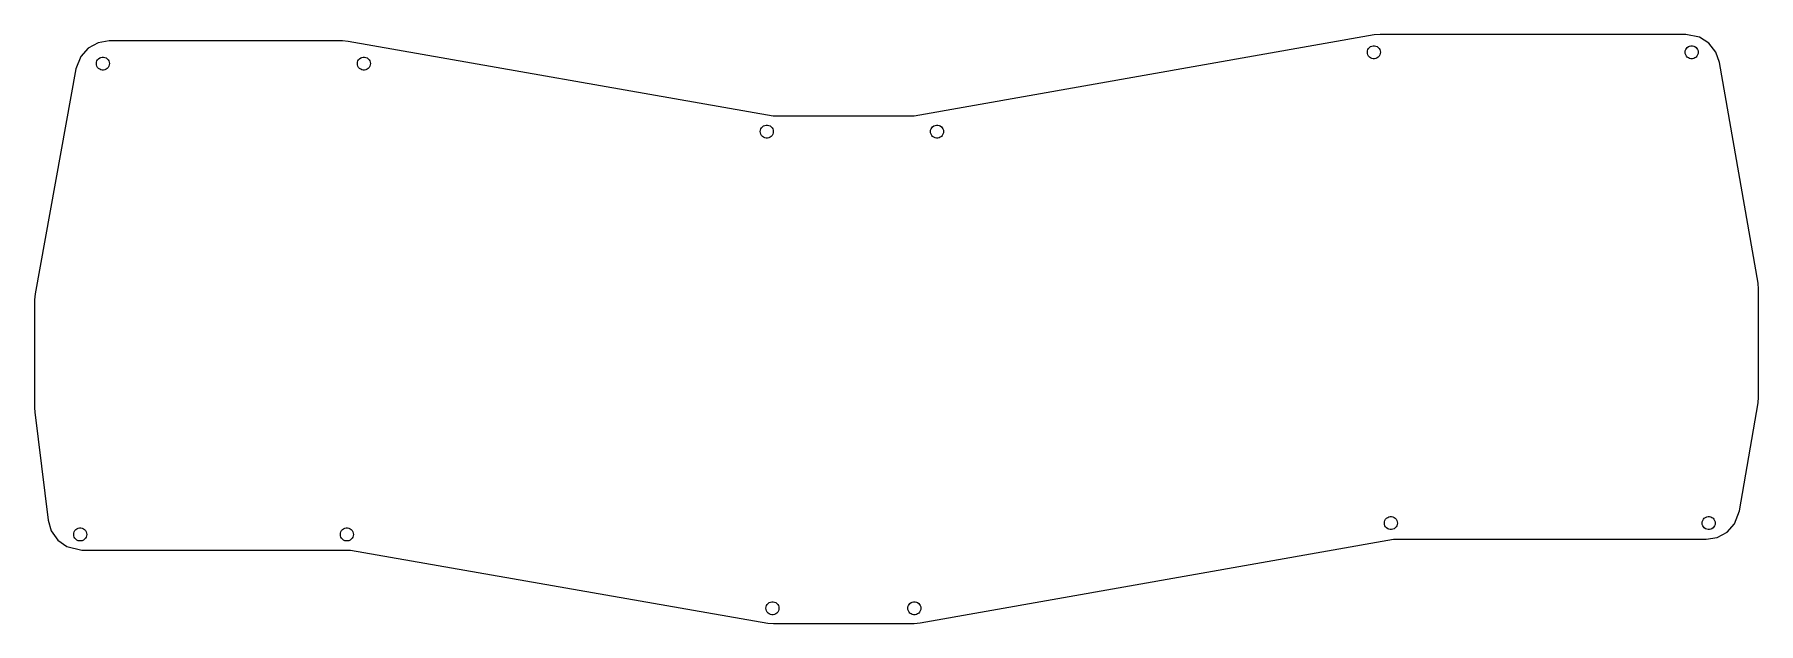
# Model space of a CAD drawing. Header units: metres. Extents: x -6 to 298, y -114 to -10.
import ezdxf

# ---------------------------------------------------------------- set-up
doc = ezdxf.new("R2010")
doc.units = ezdxf.units.M

msp = doc.modelspace()

# ---------------------------------------------------------------- linework, layer by layer
for p, q in [((5.16411, -11.3427), (3.42703, -12.2827)), ((7.1123, -11.0176), (5.16411, -11.3427)), ((48.1963, -11.0176), (7.1123, -11.0176)), ((49.2367, -11.1085), (48.1963, -11.0176)), ((124.095, -24.2891), (49.2367, -11.1085)), ((230.032, -9.96648), (148.953, -24.2891)), ((229.07, -12.324), (229.23, -12.1454)), ((229.23, -12.1454), (229.425, -12.0041)), ((229.425, -12.0041), (229.645, -11.9063)), ((229.645, -11.9063), (229.88, -11.8563)), ((229.88, -11.8563), (230.12, -11.8563)), ((231.076, -9.875), (230.032, -9.96648)), ((230.12, -11.8563), (230.355, -11.9063)), ((230.355, -11.9063), (230.575, -12.0041)), ((230.575, -12.0041), (230.769, -12.1454)), ((230.769, -12.1454), (230.93, -12.324)), ((284.988, -9.875), (231.076, -9.875)), ((287.356, -10.3619), (284.988, -9.875)), ((285.07, -12.324), (285.23, -12.1454)), ((285.23, -12.1454), (285.425, -12.0041)), ((285.425, -12.0041), (285.645, -11.9063)), ((285.645, -11.9063), (285.88, -11.8563)), ((285.88, -11.8563), (286.12, -11.8563)), ((286.12, -11.8563), (286.355, -11.9063)), ((286.355, -11.9063), (286.575, -12.0041)), ((286.575, -12.0041), (286.769, -12.1454)), ((286.769, -12.1454), (286.93, -12.324)), ((289.018, -11.4294), (287.356, -10.3619)), ((290.243, -12.9786), (289.018, -11.4294)), ((2.08931, -13.7359), (1.20834, -15.9484)), ((3.42703, -12.2827), (2.08931, -13.7359)), ((4.84999, -15), (4.87512, -14.7609)), ((4.87512, -15.2391), (4.84999, -15)), ((4.87512, -14.7609), (4.94942, -14.5322)), ((4.94942, -14.5322), (5.06963, -14.324)), ((5.06963, -14.324), (5.2305, -14.1454)), ((5.2305, -14.1454), (5.42499, -14.0041)), ((5.42499, -14.0041), (5.64462, -13.9063)), ((5.64462, -13.9063), (5.87979, -13.8563)), ((5.87979, -13.8563), (6.12019, -13.8563)), ((6.12019, -13.8563), (6.35536, -13.9063)), ((6.35536, -13.9063), (6.575, -14.0041)), ((6.575, -14.0041), (6.76949, -14.1454)), ((6.76949, -14.1454), (6.93036, -14.324)), ((6.93036, -14.324), (7.05057, -14.5322)), ((7.05057, -14.5322), (7.12486, -14.7609)), ((7.12486, -14.7609), (7.14999, -15)), ((7.14999, -15), (7.12486, -15.2391)), ((50.85, -15), (50.8751, -14.7609)), ((50.8751, -15.2391), (50.85, -15)), ((50.8751, -14.7609), (50.9494, -14.5322)), ((50.9494, -14.5322), (51.0696, -14.324)), ((51.0696, -14.324), (51.2305, -14.1454)), ((51.2305, -14.1454), (51.425, -14.0041)), ((51.425, -14.0041), (51.6446, -13.9063)), ((51.6446, -13.9063), (51.8798, -13.8563)), ((51.8798, -13.8563), (52.1202, -13.8563)), ((52.1202, -13.8563), (52.3554, -13.9063)), ((52.3554, -13.9063), (52.575, -14.0041)), ((52.575, -14.0041), (52.7695, -14.1454)), ((52.7695, -14.1454), (52.9304, -14.324)), ((52.9304, -14.324), (53.0506, -14.5322)), ((53.0506, -14.5322), (53.1249, -14.7609)), ((53.1249, -14.7609), (53.15, -15)), ((53.15, -15), (53.1249, -15.2391)), ((228.85, -13), (228.875, -12.7609)), ((228.875, -13.2391), (228.85, -13)), ((228.875, -12.7609), (228.949, -12.5322)), ((228.949, -13.4677), (228.875, -13.2391)), ((228.949, -12.5322), (229.07, -12.324)), ((229.07, -13.6759), (228.949, -13.4677)), ((229.23, -13.8546), (229.07, -13.6759)), ((229.425, -13.9959), (229.23, -13.8546)), ((229.645, -14.0937), (229.425, -13.9959)), ((229.88, -14.1437), (229.645, -14.0937)), ((230.12, -14.1437), (229.88, -14.1437)), ((230.355, -14.0937), (230.12, -14.1437)), ((230.575, -13.9959), (230.355, -14.0937)), ((230.769, -13.8546), (230.575, -13.9959)), ((230.93, -13.6759), (230.769, -13.8546)), ((230.93, -12.324), (231.051, -12.5322)), ((231.051, -13.4677), (230.93, -13.6759)), ((231.051, -12.5322), (231.125, -12.7609)), ((231.125, -13.2391), (231.051, -13.4677)), ((231.125, -12.7609), (231.15, -13)), ((231.15, -13), (231.125, -13.2391)), ((284.85, -13), (284.875, -12.7609)), ((284.875, -13.2391), (284.85, -13)), ((284.875, -12.7609), (284.949, -12.5322)), ((284.949, -13.4677), (284.875, -13.2391)), ((284.949, -12.5322), (285.07, -12.324)), ((285.07, -13.6759), (284.949, -13.4677)), ((285.23, -13.8546), (285.07, -13.6759)), ((285.425, -13.9959), (285.23, -13.8546)), ((285.645, -14.0937), (285.425, -13.9959)), ((285.88, -14.1437), (285.645, -14.0937)), ((286.12, -14.1437), (285.88, -14.1437)), ((286.355, -14.0937), (286.12, -14.1437)), ((286.575, -13.9959), (286.355, -14.0937)), ((286.769, -13.8546), (286.575, -13.9959)), ((286.93, -13.6759), (286.769, -13.8546)), ((286.93, -12.324), (287.051, -12.5322)), ((287.051, -13.4677), (286.93, -13.6759)), ((287.051, -12.5322), (287.125, -12.7609)), ((287.125, -13.2391), (287.051, -13.4677)), ((287.125, -12.7609), (287.15, -13)), ((287.15, -13), (287.125, -13.2391)), ((290.899, -14.8418), (290.243, -12.9786)), ((297.693, -53.7041), (290.899, -14.8418)), ((1.20834, -15.9484), (-5.96744, -55.5724)), ((4.94942, -15.4677), (4.87512, -15.2391)), ((5.06963, -15.6759), (4.94942, -15.4677)), ((5.2305, -15.8546), (5.06963, -15.6759)), ((5.42499, -15.9959), (5.2305, -15.8546)), ((5.64462, -16.0937), (5.42499, -15.9959)), ((5.87979, -16.1437), (5.64462, -16.0937)), ((6.12019, -16.1437), (5.87979, -16.1437)), ((6.35536, -16.0937), (6.12019, -16.1437)), ((6.575, -15.9959), (6.35536, -16.0937)), ((6.76949, -15.8546), (6.575, -15.9959)), ((6.93036, -15.6759), (6.76949, -15.8546)), ((7.05057, -15.4677), (6.93036, -15.6759)), ((7.12486, -15.2391), (7.05057, -15.4677)), ((50.9494, -15.4677), (50.8751, -15.2391)), ((51.0696, -15.6759), (50.9494, -15.4677)), ((51.2305, -15.8546), (51.0696, -15.6759)), ((51.425, -15.9959), (51.2305, -15.8546)), ((51.6446, -16.0937), (51.425, -15.9959)), ((51.8798, -16.1437), (51.6446, -16.0937)), ((52.1202, -16.1437), (51.8798, -16.1437)), ((52.3554, -16.0937), (52.1202, -16.1437)), ((52.575, -15.9959), (52.3554, -16.0937)), ((52.7695, -15.8546), (52.575, -15.9959)), ((52.9304, -15.6759), (52.7695, -15.8546)), ((53.0506, -15.4677), (52.9304, -15.6759)), ((53.1249, -15.2391), (53.0506, -15.4677)), ((148.953, -24.2891), (124.095, -24.2891)), ((121.85, -27), (121.875, -26.7609)), ((121.875, -27.2391), (121.85, -27)), ((121.875, -26.7609), (121.949, -26.5322)), ((121.949, -27.4677), (121.875, -27.2391)), ((121.949, -26.5322), (122.07, -26.324)), ((122.07, -26.324), (122.23, -26.1454)), ((122.23, -26.1454), (122.425, -26.0041)), ((122.425, -26.0041), (122.645, -25.9063)), ((122.645, -25.9063), (122.88, -25.8563)), ((122.88, -25.8563), (123.12, -25.8563)), ((123.12, -25.8563), (123.355, -25.9063)), ((123.355, -25.9063), (123.575, -26.0041)), ((123.575, -26.0041), (123.769, -26.1454)), ((123.769, -26.1454), (123.93, -26.324)), ((123.93, -26.324), (124.051, -26.5322)), ((124.051, -26.5322), (124.125, -26.7609)), ((124.125, -27.2391), (124.051, -27.4677)), ((124.125, -26.7609), (124.15, -27)), ((124.15, -27), (124.125, -27.2391)), ((151.85, -27), (151.875, -26.7609)), ((151.875, -27.2391), (151.85, -27)), ((151.875, -26.7609), (151.949, -26.5322)), ((151.949, -27.4677), (151.875, -27.2391)), ((151.949, -26.5322), (152.07, -26.324)), ((152.07, -26.324), (152.23, -26.1454)), ((152.23, -26.1454), (152.425, -26.0041)), ((152.425, -26.0041), (152.645, -25.9063)), ((152.645, -25.9063), (152.88, -25.8563)), ((152.88, -25.8563), (153.12, -25.8563)), ((153.12, -25.8563), (153.355, -25.9063)), ((153.355, -25.9063), (153.575, -26.0041)), ((153.575, -26.0041), (153.769, -26.1454)), ((153.769, -26.1454), (153.93, -26.324)), ((153.93, -26.324), (154.051, -26.5322)), ((154.051, -26.5322), (154.125, -26.7609)), ((154.125, -27.2391), (154.051, -27.4677)), ((154.125, -26.7609), (154.15, -27)), ((154.15, -27), (154.125, -27.2391)), ((122.07, -27.6759), (121.949, -27.4677)), ((122.23, -27.8546), (122.07, -27.6759)), ((122.425, -27.9959), (122.23, -27.8546)), ((122.645, -28.0937), (122.425, -27.9959)), ((122.88, -28.1437), (122.645, -28.0937)), ((123.12, -28.1437), (122.88, -28.1437)), ((123.355, -28.0937), (123.12, -28.1437)), ((123.575, -27.9959), (123.355, -28.0937)), ((123.769, -27.8546), (123.575, -27.9959)), ((123.93, -27.6759), (123.769, -27.8546)), ((124.051, -27.4677), (123.93, -27.6759)), ((152.07, -27.6759), (151.949, -27.4677)), ((152.23, -27.8546), (152.07, -27.6759)), ((152.425, -27.9959), (152.23, -27.8546)), ((152.645, -28.0937), (152.425, -27.9959)), ((152.88, -28.1437), (152.645, -28.0937)), ((153.12, -28.1437), (152.88, -28.1437)), ((153.355, -28.0937), (153.12, -28.1437)), ((153.575, -27.9959), (153.355, -28.0937)), ((153.769, -27.8546), (153.575, -27.9959)), ((153.93, -27.6759), (153.769, -27.8546)), ((154.051, -27.4677), (153.93, -27.6759)), ((297.782, -54.7373), (297.693, -53.7041)), ((-5.96744, -55.5724), (-6.06348, -56.6416)), ((-6.06348, -56.6416), (-6.06348, -75.6924)), ((297.782, -73.7871), (297.782, -54.7373)), ((-6.06348, -75.6924), (-6.01836, -76.4269)), ((294.459, -93.8424), (297.697, -74.7926)), ((297.697, -74.7926), (297.782, -73.7871)), ((-6.01836, -76.4269), (-3.66875, -95.4767)), ((293.567, -96.1186), (294.459, -93.8424)), ((-3.66875, -95.4767), (-3.1076, -97.3704)), ((1.06963, -97.324), (1.2305, -97.1454)), ((1.2305, -97.1454), (1.42499, -97.0041)), ((1.42499, -97.0041), (1.64462, -96.9063)), ((1.64462, -96.9063), (1.87979, -96.8563)), ((1.87979, -96.8563), (2.12019, -96.8563)), ((2.12019, -96.8563), (2.35536, -96.9063)), ((2.35536, -96.9063), (2.575, -97.0041)), ((2.575, -97.0041), (2.76949, -97.1454)), ((2.76949, -97.1454), (2.93036, -97.324)), ((48.0696, -97.324), (48.2305, -97.1454)), ((48.2305, -97.1454), (48.425, -97.0041)), ((48.425, -97.0041), (48.6446, -96.9063)), ((48.6446, -96.9063), (48.8798, -96.8563)), ((48.8798, -96.8563), (49.1202, -96.8563)), ((49.1202, -96.8563), (49.3554, -96.9063)), ((49.3554, -96.9063), (49.575, -97.0041)), ((49.575, -97.0041), (49.7695, -97.1454)), ((49.7695, -97.1454), (49.9304, -97.324)), ((231.85, -96), (231.875, -95.7609)), ((231.875, -96.2391), (231.85, -96)), ((231.875, -95.7609), (231.949, -95.5322)), ((231.949, -96.4677), (231.875, -96.2391)), ((231.949, -95.5322), (232.07, -95.324)), ((232.07, -96.6759), (231.949, -96.4677)), ((232.07, -95.324), (232.23, -95.1454)), ((232.23, -96.8546), (232.07, -96.6759)), ((232.23, -95.1454), (232.425, -95.0041)), ((232.425, -96.9959), (232.23, -96.8546)), ((232.425, -95.0041), (232.645, -94.9063)), ((232.645, -97.0937), (232.425, -96.9959)), ((232.645, -94.9063), (232.88, -94.8563)), ((232.88, -97.1437), (232.645, -97.0937)), ((232.88, -94.8563), (233.12, -94.8563)), ((233.12, -97.1437), (232.88, -97.1437)), ((233.12, -94.8563), (233.355, -94.9063)), ((233.355, -97.0937), (233.12, -97.1437)), ((233.355, -94.9063), (233.575, -95.0041)), ((233.575, -96.9959), (233.355, -97.0937)), ((233.575, -95.0041), (233.769, -95.1454)), ((233.769, -96.8546), (233.575, -96.9959)), ((233.769, -95.1454), (233.93, -95.324)), ((233.93, -96.6759), (233.769, -96.8546)), ((233.93, -95.324), (234.051, -95.5322)), ((234.051, -96.4677), (233.93, -96.6759)), ((234.051, -95.5322), (234.125, -95.7609)), ((234.125, -96.2391), (234.051, -96.4677)), ((234.125, -95.7609), (234.15, -96)), ((234.15, -96), (234.125, -96.2391)), ((287.85, -96), (287.875, -95.7609)), ((287.875, -96.2391), (287.85, -96)), ((287.875, -95.7609), (287.949, -95.5322)), ((287.949, -96.4677), (287.875, -96.2391)), ((287.949, -95.5322), (288.07, -95.324)), ((288.07, -96.6759), (287.949, -96.4677)), ((288.07, -95.324), (288.23, -95.1454)), ((288.23, -96.8546), (288.07, -96.6759)), ((288.23, -95.1454), (288.425, -95.0041)), ((288.425, -96.9959), (288.23, -96.8546)), ((288.425, -95.0041), (288.645, -94.9063)), ((288.645, -97.0937), (288.425, -96.9959)), ((288.645, -94.9063), (288.88, -94.8563)), ((288.88, -97.1437), (288.645, -97.0937)), ((288.88, -94.8563), (289.12, -94.8563)), ((289.12, -97.1437), (288.88, -97.1437)), ((289.12, -94.8563), (289.355, -94.9063)), ((289.355, -97.0937), (289.12, -97.1437)), ((289.355, -94.9063), (289.575, -95.0041)), ((289.575, -96.9959), (289.355, -97.0937)), ((289.575, -95.0041), (289.769, -95.1454)), ((289.769, -96.8546), (289.575, -96.9959)), ((289.769, -95.1454), (289.93, -95.324)), ((289.93, -96.6759), (289.769, -96.8546)), ((289.93, -95.324), (290.051, -95.5322)), ((290.051, -96.4677), (289.93, -96.6759)), ((290.051, -95.5322), (290.125, -95.7609)), ((290.125, -96.2391), (290.051, -96.4677)), ((290.125, -95.7609), (290.15, -96)), ((290.15, -96), (290.125, -96.2391)), ((292.229, -97.5718), (293.567, -96.1186)), ((-3.1076, -97.3704), (-1.96198, -98.9794)), ((-1.96198, -98.9794), (-0.356, -100.129)), ((-0.356, -100.129), (2.28613, -100.742)), ((0.84999, -98), (0.87512, -97.7609)), ((0.87512, -98.2391), (0.84999, -98)), ((0.87512, -97.7609), (0.94942, -97.5322)), ((0.94942, -98.4677), (0.87512, -98.2391)), ((0.94942, -97.5322), (1.06963, -97.324)), ((1.06963, -98.6759), (0.94942, -98.4677)), ((1.2305, -98.8546), (1.06963, -98.6759)), ((1.42499, -98.9959), (1.2305, -98.8546)), ((1.64462, -99.0937), (1.42499, -98.9959)), ((1.87979, -99.1437), (1.64462, -99.0937)), ((2.12019, -99.1437), (1.87979, -99.1437)), ((2.35536, -99.0937), (2.12019, -99.1437)), ((2.575, -98.9959), (2.35536, -99.0937)), ((2.76949, -98.8546), (2.575, -98.9959)), ((2.93036, -98.6759), (2.76949, -98.8546)), ((2.93036, -97.324), (3.05057, -97.5322)), ((3.05057, -98.4677), (2.93036, -98.6759)), ((3.05057, -97.5322), (3.12486, -97.7609)), ((3.12486, -98.2391), (3.05057, -98.4677)), ((3.12486, -97.7609), (3.14999, -98)), ((3.14999, -98), (3.12486, -98.2391)), ((47.85, -98), (47.8751, -97.7609)), ((47.8751, -98.2391), (47.85, -98)), ((47.8751, -97.7609), (47.9494, -97.5322)), ((47.9494, -98.4677), (47.8751, -98.2391)), ((47.9494, -97.5322), (48.0696, -97.324)), ((48.0696, -98.6759), (47.9494, -98.4677)), ((48.2305, -98.8546), (48.0696, -98.6759)), ((48.425, -98.9959), (48.2305, -98.8546)), ((48.6446, -99.0937), (48.425, -98.9959)), ((48.8798, -99.1437), (48.6446, -99.0937)), ((49.1202, -99.1437), (48.8798, -99.1437)), ((49.3554, -99.0937), (49.1202, -99.1437)), ((49.575, -98.9959), (49.3554, -99.0937)), ((49.7695, -98.8546), (49.575, -98.9959)), ((49.9304, -98.6759), (49.7695, -98.8546)), ((49.9304, -97.324), (50.0506, -97.5322)), ((50.0506, -98.4677), (49.9304, -98.6759)), ((50.0506, -97.5322), (50.1249, -97.7609)), ((50.1249, -98.2391), (50.0506, -98.4677)), ((50.1249, -97.7609), (50.15, -98)), ((50.15, -98), (50.1249, -98.2391)), ((150.016, -113.604), (233.445, -98.8369)), ((233.445, -98.8369), (288.544, -98.8369)), ((288.544, -98.8369), (290.492, -98.5118)), ((290.492, -98.5118), (292.229, -97.5718)), ((2.28613, -100.742), (49.6442, -100.742)), ((49.6442, -100.742), (123.172, -113.607)), ((122.85, -111), (122.875, -110.761)), ((122.875, -111.239), (122.85, -111)), ((122.875, -110.761), (122.949, -110.532)), ((122.949, -111.468), (122.875, -111.239)), ((122.949, -110.532), (123.07, -110.324)), ((123.07, -111.676), (122.949, -111.468)), ((123.07, -110.324), (123.23, -110.145)), ((123.23, -111.855), (123.07, -111.676)), ((123.23, -110.145), (123.425, -110.004)), ((123.425, -111.996), (123.23, -111.855)), ((123.425, -110.004), (123.645, -109.906)), ((123.645, -112.094), (123.425, -111.996)), ((123.645, -109.906), (123.88, -109.856)), ((123.88, -112.144), (123.645, -112.094)), ((123.88, -109.856), (124.12, -109.856)), ((124.12, -112.144), (123.88, -112.144)), ((124.12, -109.856), (124.355, -109.906)), ((124.355, -112.094), (124.12, -112.144)), ((124.355, -109.906), (124.575, -110.004)), ((124.575, -111.996), (124.355, -112.094)), ((124.575, -110.004), (124.769, -110.145)), ((124.769, -111.855), (124.575, -111.996)), ((124.769, -110.145), (124.93, -110.324)), ((124.93, -111.676), (124.769, -111.855)), ((124.93, -110.324), (125.051, -110.532)), ((125.051, -111.468), (124.93, -111.676)), ((125.051, -110.532), (125.125, -110.761)), ((125.125, -111.239), (125.051, -111.468)), ((125.125, -110.761), (125.15, -111)), ((125.15, -111), (125.125, -111.239)), ((147.85, -111), (147.875, -110.761)), ((147.875, -111.239), (147.85, -111)), ((147.875, -110.761), (147.949, -110.532)), ((147.949, -111.468), (147.875, -111.239)), ((147.949, -110.532), (148.07, -110.324)), ((148.07, -111.676), (147.949, -111.468)), ((148.07, -110.324), (148.23, -110.145)), ((148.23, -111.855), (148.07, -111.676)), ((148.23, -110.145), (148.425, -110.004)), ((148.425, -111.996), (148.23, -111.855)), ((148.425, -110.004), (148.645, -109.906)), ((148.645, -112.094), (148.425, -111.996)), ((148.645, -109.906), (148.88, -109.856)), ((148.88, -112.144), (148.645, -112.094)), ((148.88, -109.856), (149.12, -109.856)), ((149.12, -112.144), (148.88, -112.144)), ((149.12, -109.856), (149.355, -109.906)), ((149.355, -112.094), (149.12, -112.144)), ((149.355, -109.906), (149.575, -110.004)), ((149.575, -111.996), (149.355, -112.094)), ((149.575, -110.004), (149.769, -110.145)), ((149.769, -111.855), (149.575, -111.996)), ((149.769, -110.145), (149.93, -110.324)), ((149.93, -111.676), (149.769, -111.855)), ((149.93, -110.324), (150.051, -110.532)), ((150.051, -111.468), (149.93, -111.676)), ((150.051, -110.532), (150.125, -110.761)), ((150.125, -111.239), (150.051, -111.468)), ((150.125, -110.761), (150.15, -111)), ((150.15, -111), (150.125, -111.239)), ((123.172, -113.607), (124.206, -113.696)), ((124.206, -113.696), (148.971, -113.696)), ((148.971, -113.696), (150.016, -113.604))]:
    msp.add_line(p, q)

doc.saveas('drawing.dxf')
